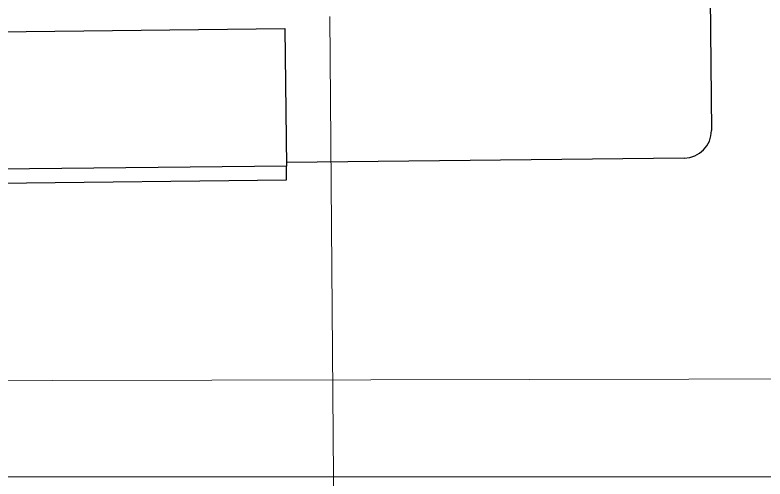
# Paper-space layout 'office1 floor1' of a CAD drawing. Header units: inches. Extents: x 0.3 to 10.8, y 1.4 to 4.2.
# Drawn here: x 9.6022 to 9.8284, y 3.0661 to 3.2061 of the extents above; entities that cross this region are included whole.
import ezdxf

# ---------------------------------------------------------------- set-up
doc = ezdxf.new("R2010")
doc.units = ezdxf.units.IN
doc.header["$MEASUREMENT"] = 0
doc.layers.get('0').update_dxf_attribs({"lineweight": 0})
doc.layers.add('WALL 1 100', color=250, linetype='Continuous', lineweight=9)
doc.layers.add('провода', color=1, linetype='Continuous', lineweight=5)

psp = doc.layouts.new('office1 floor1')

# ---------------------------------------------------------------- linework, layer by layer
at = {"color": 7, "linetype": 'ByBlock', "lineweight": -2}
for p, q in [((9.81163, 3.22924), (9.81225, 3.17132)), ((9.47608, 3.19979), (9.68362, 3.20204)), ((9.68362, 3.20204), (9.68407, 3.16053)), ((9.80404, 3.16293), (9.68406, 3.16163)), ((9.68407, 3.16053), (9.47653, 3.15828)), ((9.68412, 3.15638), (9.68407, 3.16053)), ((9.47657, 3.15413), (9.68412, 3.15638))]:
    psp.add_line(p, q, dxfattribs=at)
psp.add_arc((9.80395, 3.17123), 0.0083, 270.6192, 0.6192, dxfattribs=at)
at = {"layer": 'WALL 1 100', "color": 0}
psp.add_lwpolyline([(7.16782, 3.09073), (10.76447, 3.0983)], dxfattribs=at)
at = {"layer": 'провода', "color": 1}
for p, q in [((9.69821, 3.06675), (9.6971, 3.20573)), ((7.33862, 3.06716), (10.78335, 3.06656)), ((9.69976, 2.95168), (9.69821, 3.06675))]:
    psp.add_line(p, q, dxfattribs=at)

doc.saveas('drawing.dxf')
